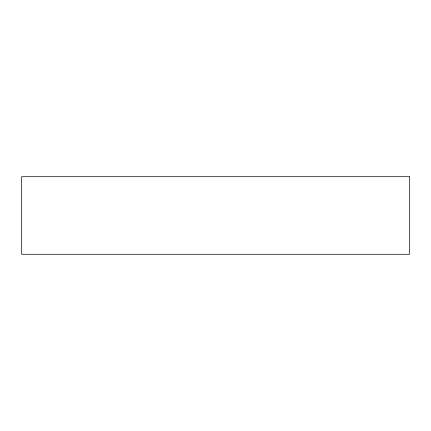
<?xml version="1.0" encoding="UTF-8"?>
<svg xmlns="http://www.w3.org/2000/svg" width="431" height="431" viewBox="0 0 431 431"><rect width="100%" height="100%" fill="white"/><g stroke="black" fill="none" stroke-linecap="round" stroke-linejoin="round"><path stroke-width="0.65" d="M409.45 176.71L21.55 176.71L21.55 254.29L409.45 254.29L409.45 176.71"/></g></svg>
